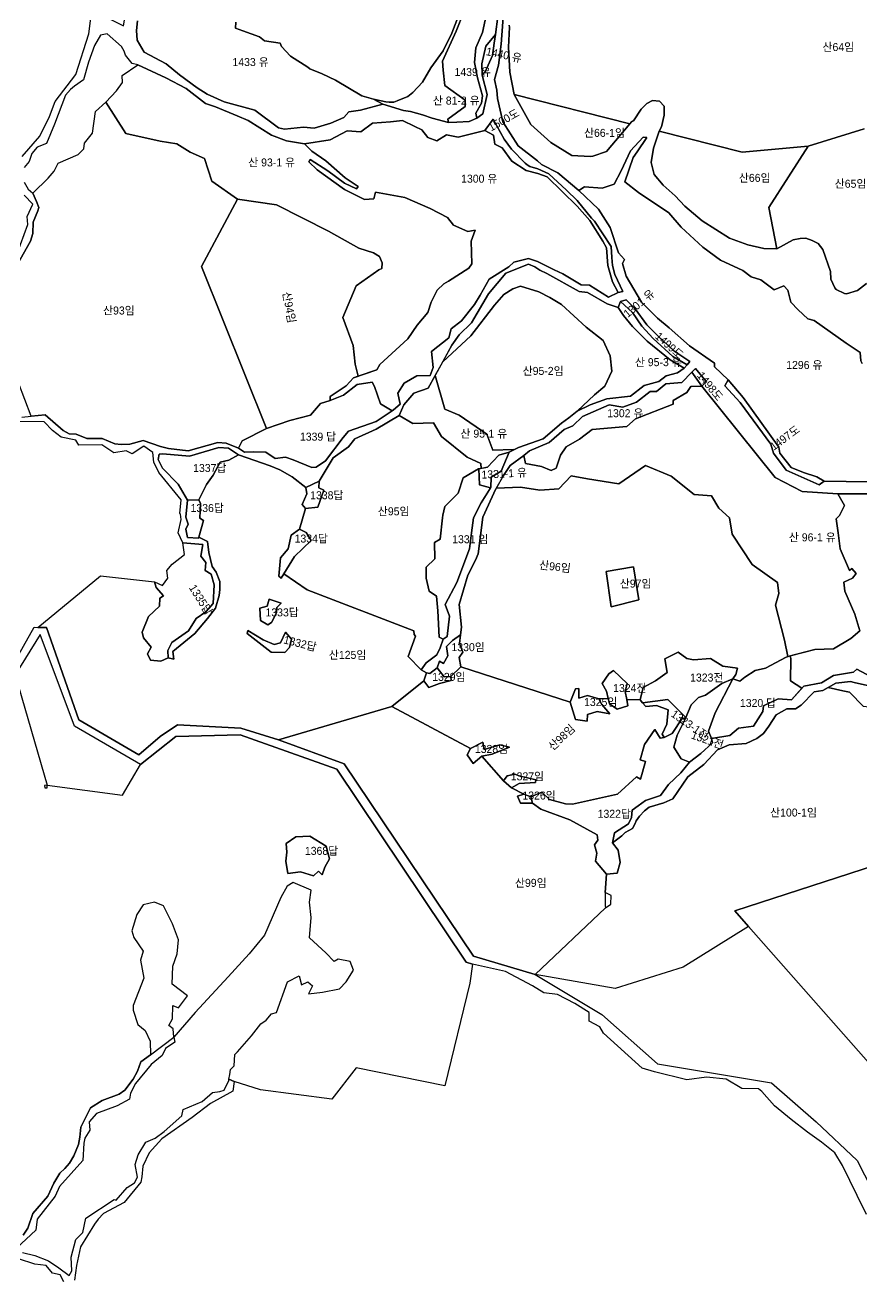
# Model space of a CAD drawing. Header units: metres. Extents: x 425810 to 429904, y 275710 to 280356.
# Drawn here: x 426086 to 426609, y 276498 to 277281 of the extents above; entities that cross this region are included whole.
import ezdxf

# ---------------------------------------------------------------- set-up
doc = ezdxf.new("R2010")
doc.units = ezdxf.units.M
doc.layers.add('00_지번', color=6, linetype='Continuous')
doc.layers.add('00_지적', color=6, linetype='Continuous')
doc.styles.get("Standard").update_dxf_attribs({"font": ''})
doc.styles.get('Standard').set_extended_font_data('Gulim')

msp = doc.modelspace()

# ---------------------------------------------------------------- linework, layer by layer
at = {"layer": '00_지적', "linetype": 'Continuous', "flags": 128}
for points in [[(426155.83, 277283.25), (426155.26, 277277.31), (426155.78, 277271.16), (426160.1, 277263.71), (426173.83, 277256.54), (426182.2, 277249.59), (426193.15, 277241.39), (426199.53, 277237.55), (426210.14, 277232.77), (426229.33, 277227.49), (426243.92, 277216.36), (426247.7, 277215.66), (426259.59, 277216.95), (426266.41, 277216.15), (426276.65, 277219.43), (426284.81, 277222.98), (426288, 277226.47), (426295.37, 277227.5), (426309.29, 277231.3), (426322.06, 277227.33), (426326.58, 277226.71), (426334.07, 277224.59), (426340.09, 277222.59), (426350.37, 277219.87), (426355.51, 277219.97), (426363.11, 277220.4), (426367.88, 277222.45), (426371.79, 277225.25), (426374.38, 277237.29), (426371.23, 277249.37), (426373.11, 277251.4), (426377.85, 277261.56), (426378.78, 277269.42), (426379.71, 277274.75), (426382.63, 277297.49)], [(426382.63, 277297.49), (426379.71, 277274.75), (426373.56, 277267.46), (426371.16, 277256.53), (426371.23, 277249.37), (426374.38, 277237.29), (426371.79, 277225.25), (426367.88, 277222.45), (426367.28, 277225.6), (426370.89, 277231.92), (426371.62, 277236.45), (426368.35, 277247.62), (426366.49, 277257.35), (426367.3, 277266.49), (426371.62, 277276), (426374.42, 277289.51)], [(426608.81, 277069.25), (426607.91, 277070.82), (426607.64, 277076.11), (426598.72, 277081.81), (426578.72, 277095.97), (426574.79, 277097.11), (426568.86, 277102.81), (426564.27, 277107.47), (426562.29, 277114.91), (426559.84, 277117.68), (426553.87, 277115.24), (426545.53, 277121.39), (426539.49, 277123.45), (426534.3, 277127.35), (426520.22, 277133.85), (426509.31, 277141.88), (426495.79, 277154.39), (426488.01, 277163.35), (426469.07, 277175.96), (426460.38, 277182.76), (426465.76, 277197.94), (426468.27, 277201.51), (426474.2, 277210.41), (426471.89, 277210.61), (426464.07, 277202.04), (426458.11, 277189.49), (426453.8, 277181.25), (426446.4, 277178.66), (426435.22, 277179.61), (426431.66, 277177.31), (426418.61, 277188.4), (426408.32, 277193.45), (426405.95, 277195.92), (426393.91, 277205.31), (426384.21, 277220.28), (426380.89, 277234.83), (426380.46, 277240), (426378.98, 277246.56), (426381.47, 277255.57), (426383.23, 277268.79), (426384.92, 277291.13)], [(426384.92, 277291.13), (426383.23, 277268.79), (426381.47, 277255.57), (426378.98, 277246.56), (426380.46, 277240), (426380.89, 277234.83), (426384.21, 277220.28), (426393.91, 277205.31), (426405.95, 277195.92), (426408.32, 277193.45), (426418.61, 277188.4), (426431.66, 277177.31), (426443.92, 277165.53), (426451.28, 277154.2), (426456.62, 277138.3), (426460.19, 277134.24), (426459.11, 277131.74), (426461.39, 277123.74), (426470.85, 277107.46), (426480.96, 277097.61), (426488.26, 277091.47), (426500.83, 277080.14), (426516.43, 277069.31), (426516.45, 277067.02), (426525.01, 277058.96), (426523.08, 277055.25), (426532.5, 277044.86), (426551.76, 277018.8), (426553.48, 277013.09), (426561.28, 277002.49), (426581.93, 276993.36), (426585.15, 276995.76), (426612.49, 276995.15)], [(426083.76, 277198.47), (426094.9, 277211.18), (426100.89, 277223.45), (426104.34, 277232.92), (426117.38, 277249.85), (426125.47, 277275.15), (426126.96, 277286.61)], [(426138.31, 277284.53), (426147.06, 277280.15), (426148.38, 277287.26)], [(426217.44, 277282.4), (426217.25, 277278.77), (426221.63, 277277.03), (426232.23, 277273.42), (426235.29, 277270.77), (426245.09, 277269.33), (426245.87, 277267.19), (426251.52, 277261.25), (426262.29, 277254.3), (426263.53, 277253.35), (426271.32, 277250.25), (426279.68, 277246.26), (426296.1, 277236.37), (426303.39, 277234.35), (426309.29, 277231.3), (426295.37, 277227.5), (426288, 277226.47), (426284.81, 277222.98), (426276.65, 277219.43), (426266.41, 277216.15), (426259.59, 277216.95), (426247.7, 277215.66), (426243.92, 277216.36), (426229.33, 277227.49), (426210.14, 277232.77), (426199.53, 277237.55), (426193.15, 277241.39), (426182.2, 277249.59), (426173.83, 277256.54), (426160.1, 277263.71), (426155.78, 277271.16), (426155.26, 277277.31), (426155.83, 277283.25)], [(426356.51, 277286.47), (426352.39, 277275.62), (426347, 277264.51), (426339.23, 277253.96), (426333.98, 277244.9), (426328.05, 277238.47), (426324.8, 277236.13), (426318.25, 277233.27), (426316.13, 277232.57), (426313.26, 277232.4), (426311.17, 277232.7), (426303.39, 277234.35), (426296.1, 277236.37), (426279.68, 277246.26), (426271.32, 277250.25), (426263.53, 277253.35), (426262.29, 277254.3), (426251.52, 277261.25), (426245.87, 277267.19), (426245.09, 277269.33), (426235.29, 277270.77), (426232.23, 277273.42), (426221.63, 277277.03), (426217.25, 277278.77), (426217.44, 277282.4)], [(426359.93, 277288.99), (426355.05, 277276.95), (426346.55, 277258.19), (426346.92, 277252.47), (426347.89, 277242.88), (426360.61, 277233.81), (426360.72, 277229.78), (426349.93, 277221.87), (426350.37, 277219.87), (426340.09, 277222.59), (426334.07, 277224.59), (426326.58, 277226.71), (426322.06, 277227.33), (426309.29, 277231.3), (426303.39, 277234.35), (426303.39, 277234.35), (426311.17, 277232.7), (426313.26, 277232.4), (426316.13, 277232.57), (426318.25, 277233.27), (426324.8, 277236.13), (426328.05, 277238.47), (426333.98, 277244.9), (426339.23, 277253.96), (426347, 277264.51), (426352.39, 277275.62), (426356.51, 277286.47)], [(426083.67, 277035.67), (426089.34, 277036.22), (426098.24, 277037.08), (426109.41, 277027.29), (426113.14, 277025.3), (426117.56, 277025.06), (426124.17, 277022.38), (426133.76, 277022.35), (426141.75, 277018.99), (426145.72, 277018.64), (426151.03, 277018.7), (426159.51, 277020.97), (426170.26, 277017.31), (426175.24, 277016.02), (426187.59, 277014.64), (426206.04, 277019.86), (426211.27, 277019.41), (426219.09, 277016.31), (426222.75, 277013.88), (426228.25, 277014.06), (426236.18, 277013.85), (426242.02, 277009.87), (426248.36, 277010.62), (426253.13, 277009.09), (426264.78, 277004.12), (426267.51, 277004.41), (426273.33, 277008.32), (426284.45, 277022.91), (426287.69, 277026.92), (426305.09, 277033.04), (426315.95, 277040.28), (426320.1, 277043.69), (426318.61, 277050.63), (426322.6, 277056.86), (426330.49, 277061.46), (426338.83, 277061.68), (426340.61, 277066.63), (426339.59, 277076.6), (426350.5, 277085.33), (426351.92, 277090.89), (426358.49, 277095.88), (426366.49, 277106.1), (426370.06, 277111.93), (426375.75, 277121.81), (426388.02, 277129.56), (426391.15, 277132.52), (426400.31, 277134.86), (426405.98, 277132.93), (426416.28, 277127.63), (426421.76, 277125.3), (426433.1, 277118.42), (426438.36, 277118.04), (426450.21, 277110.72), (426456.32, 277113.48), (426459.15, 277114.25), (426454.23, 277124.89), (426452.86, 277130.53), (426452.28, 277135.53), (426451.98, 277142.36), (426441.57, 277158.17), (426439.71, 277160.07), (426430.62, 277170.99), (426423.95, 277177.54), (426412.88, 277187.67), (426406.05, 277190.78), (426401.17, 277192.19), (426399.48, 277193.27), (426398.09, 277194.4), (426389.64, 277203.17), (426385.12, 277209.29), (426378.09, 277221.97), (426372.94, 277214.7), (426356.35, 277210.71), (426349.01, 277211.98), (426343.02, 277208.41), (426337.44, 277210.45), (426333.63, 277215.13), (426329.13, 277217.33), (426321.44, 277221.07), (426313.96, 277220.23), (426302.71, 277219.27), (426295.57, 277213.99), (426286.88, 277214.61), (426276.34, 277208.99), (426260.3, 277206.38), (426249.12, 277208.34), (426239.64, 277211.97), (426225.14, 277220.96), (426218.29, 277223.99), (426204.62, 277229.66), (426198.38, 277231.68), (426186.41, 277240.94), (426173.67, 277247.79), (426156.15, 277255.75), (426152.63, 277256.71), (426148.33, 277261.85), (426147.63, 277264.39), (426145.83, 277267.28), (426136.88, 277275.14), (426132.83, 277274.43), (426129.1, 277267.81), (426125.21, 277257.45), (426122.15, 277246.48), (426116.59, 277242.52), (426114.08, 277240.35), (426110.94, 277236.94), (426103.98, 277218.77), (426098.93, 277206.71), (426093.23, 277204.36), (426089.89, 277200.4), (426088.18, 277195.5), (426084.97, 277191.71)], [(426388.24, 277280.7), (426388.32, 277279.38), (426387.8, 277266.93), (426388.51, 277251.26), (426391.26, 277237.28), (426401.76, 277218.53), (426414.26, 277207.2), (426427.39, 277199.23), (426438.89, 277198.57), (426440.48, 277198.72), (426449.05, 277201.76), (426463.62, 277219.01), (426464.59, 277220.19), (426465.2, 277220.64), (426465.99, 277220.78), (426470.65, 277228.12), (426474.21, 277231.64), (426477.7, 277233.57), (426482.21, 277233.1), (426485.12, 277229.94), (426485.05, 277224.41), (426483.39, 277217.15), (426481.89, 277214.4), (426481.28, 277212.53), (426478.33, 277203.84), (426477.04, 277194.89), (426478.86, 277187.33), (426484.43, 277180.6), (426492, 277173.96), (426497.98, 277167.58), (426508.79, 277158.36), (426525.91, 277147.61), (426537.45, 277143.29), (426547.44, 277141.03), (426555.45, 277140.86), (426565.67, 277146.45), (426570.15, 277147.35), (426573.7, 277147.42), (426577.6, 277146.05), (426581.21, 277144.16), (426584.19, 277140.5), (426589.01, 277126.67), (426589.26, 277121.95), (426591.71, 277116.42), (426592.53, 277115.53), (426597.81, 277112.94), (426598.96, 277112.8), (426605.83, 277114.77), (426611.43, 277119.16)], [(426609.97, 277215.9), (426574.97, 277204.9), (426533.78, 277201.31), (426481.89, 277214.4), (426483.39, 277217.15), (426485.05, 277224.41), (426485.12, 277229.94), (426482.21, 277233.1), (426477.7, 277233.57), (426474.21, 277231.64), (426470.65, 277228.12), (426465.99, 277220.78), (426465.2, 277220.64), (426464.59, 277220.19), (426463.62, 277219.01), (426391.26, 277237.28), (426388.51, 277251.26), (426387.8, 277266.93), (426388.32, 277279.38), (426388.24, 277280.7)], [(426080.63, 277130.89), (426088.94, 277145.67), (426090.5, 277150.38), (426090.7, 277157.51), (426093.71, 277164.64), (426094.17, 277166.76), (426092.87, 277170.41), (426090.55, 277175.72), (426100.02, 277184.99), (426103.74, 277189.37), (426106.24, 277194.32), (426118.78, 277199.78), (426122.31, 277203.36), (426122.75, 277206.88), (426127.87, 277213.18), (426129.62, 277226.58), (426136.1, 277232.53), (426148.56, 277213.01), (426170.13, 277208.12), (426180.54, 277206.53), (426188.81, 277201.17), (426197.69, 277197.29), (426202.26, 277183.1), (426218.32, 277171.87), (426218.32, 277171.87), (426195.96, 277129.81), (426236.44, 277028.5), (426221.3, 277020.93), (426219.09, 277016.31), (426211.27, 277019.41), (426206.04, 277019.86), (426187.59, 277014.64), (426175.24, 277016.02), (426170.26, 277017.31), (426159.51, 277020.97), (426151.03, 277018.7), (426145.72, 277018.64), (426141.75, 277018.99), (426133.76, 277022.35), (426124.17, 277022.38), (426117.56, 277025.06), (426113.14, 277025.3), (426109.41, 277027.29), (426098.24, 277037.08), (426089.34, 277036.22), (426081.5, 277057.03)], [(426611.43, 277119.16), (426605.83, 277114.77), (426598.96, 277112.8), (426597.81, 277112.94), (426592.53, 277115.53), (426591.71, 277116.42), (426589.26, 277121.95), (426589.01, 277126.67), (426584.19, 277140.5), (426581.21, 277144.16), (426577.6, 277146.05), (426573.7, 277147.42), (426570.15, 277147.35), (426565.67, 277146.45), (426555.45, 277140.86), (426550.56, 277166.69), (426574.97, 277204.9), (426574.97, 277204.9), (426609.97, 277215.9)], [(426612.49, 276995.15), (426585.15, 276995.76), (426580.55, 276998.33), (426572.05, 277001), (426564.38, 277004.15), (426557.42, 277013.23), (426556.83, 277016.98), (426534.41, 277047.87), (426525.01, 277058.96), (426516.45, 277067.02), (426516.43, 277069.31), (426500.83, 277080.14), (426488.26, 277091.47), (426480.96, 277097.61), (426470.85, 277107.46), (426461.39, 277123.74), (426459.11, 277131.74), (426460.19, 277134.24), (426456.62, 277138.3), (426451.28, 277154.2), (426443.92, 277165.53), (426431.66, 277177.31), (426435.22, 277179.61), (426446.4, 277178.66), (426453.8, 277181.25), (426458.11, 277189.49), (426464.07, 277202.04), (426471.89, 277210.61), (426474.2, 277210.41), (426468.27, 277201.51), (426465.76, 277197.94), (426460.38, 277182.76), (426460.38, 277182.76), (426469.07, 277175.96), (426488.01, 277163.35), (426495.79, 277154.39), (426509.31, 277141.88), (426520.22, 277133.85), (426534.3, 277127.35), (426539.49, 277123.45), (426545.53, 277121.39), (426553.87, 277115.24), (426559.84, 277117.68), (426562.29, 277114.91), (426564.27, 277107.47), (426568.86, 277102.81), (426574.79, 277097.11), (426578.72, 277095.97), (426598.72, 277081.81), (426607.64, 277076.11), (426607.91, 277070.82), (426608.81, 277069.25)], [(426085.01, 277182.51), (426087.54, 277178.12), (426090.55, 277175.72), (426092.87, 277170.41), (426094.17, 277166.76), (426093.71, 277164.64), (426090.7, 277157.51), (426090.5, 277150.38), (426088.94, 277145.67), (426080.63, 277130.89)], [(426080.47, 277137.39), (426087.31, 277156.14), (426086.84, 277161.06), (426090.51, 277168.8), (426085.16, 277174.33)], [(426623.92, 276987.65), (426602.51, 276987.82), (426593.69, 276987.75), (426571.3, 276989.28), (426554.54, 276998.05), (426508.64, 277055.11), (426511.54, 277057.69), (426504.72, 277066.05), (426502.32, 277063.83), (426496.2, 277057.33), (426486.03, 277056.39), (426480.3, 277051.64), (426476.4, 277051.65), (426467.71, 277045.09), (426459.28, 277041.97), (426450.77, 277043.33), (426433.94, 277036.09), (426428.06, 277030.27), (426422.56, 277028.04), (426413.29, 277019.84), (426400.85, 277014.6), (426397.35, 277011.77), (426388.77, 277005.51), (426384.59, 276999.27), (426379.92, 276990.77), (426371.73, 276973.25), (426368.83, 276950.22), (426367.08, 276946.22), (426362.37, 276937), (426357, 276918.65), (426358.48, 276904.38), (426357.75, 276899.53), (426352.81, 276896), (426348.98, 276892.3), (426349.76, 276886.45), (426347.19, 276881.7), (426344.65, 276883.15), (426343.14, 276879.06), (426338.59, 276875.43), (426336.51, 276875.95), (426333.28, 276877.71), (426336.28, 276882.18), (426343.01, 276887.22), (426345.03, 276891.52), (426346.87, 276896.97), (426349.34, 276898.66), (426350.81, 276911.22), (426348.2, 276918.51), (426355.54, 276932.34), (426363.4, 276953.4), (426364.58, 276963.43), (426365.93, 276972.79), (426370.6, 276982.17), (426376.68, 276991.77), (426377.02, 276998.24), (426383.2, 277001.91), (426388.23, 277013.69), (426394.04, 277016.65), (426409.51, 277022.16), (426420.85, 277031.82), (426425.53, 277035.16), (426430.65, 277039.36), (426438.81, 277043.43), (426449.26, 277047.07), (426464.06, 277048.81), (426472.6, 277055.48), (426481.69, 277058), (426486.31, 277061.43), (426493.4, 277063.43), (426497.6, 277066.26), (426499.52, 277068.31), (426501.03, 277070.35), (426491.04, 277077.19), (426481.25, 277086.23), (426474.15, 277093.42), (426467, 277103.45), (426461.21, 277109), (426457.76, 277107.9), (426456.31, 277104.27), (426449.35, 277106.37), (426437.12, 277113.48), (426431.92, 277114.28), (426411.81, 277125.41), (426407.35, 277127.41), (426404.32, 277129.56), (426400.23, 277131.31), (426386.1, 277125.74), (426375.32, 277112.81), (426364.64, 277094.51), (426356.95, 277087.11), (426352.31, 277080.65), (426337.65, 277053.84), (426328.65, 277050.75), (426322.38, 277043.44), (426319.54, 277036.73), (426305.14, 277028.13), (426291.71, 277022.15), (426287.87, 277017.11), (426278.19, 277010.28), (426269.34, 276995.69), (426261.14, 276991.6), (426252.54, 276998.35), (426244.77, 277002.71), (426238.73, 277005.32), (426219.07, 277012.15), (426212.68, 277016.25), (426206.68, 277016.78), (426188.49, 277011.22), (426171.66, 277012.81), (426169.4, 277012.55), (426168.75, 277009.26), (426171.46, 277003.83), (426181.4, 276993.77), (426187.19, 276983.75), (426186.07, 276973.11), (426187.56, 276968.8), (426186.02, 276965.71), (426187.17, 276960.49), (426194.03, 276960.01), (426194.22, 276960.7), (426199.63, 276957.99), (426200.5, 276951.14), (426202.65, 276942.42), (426205.1, 276938.74), (426207.36, 276932.91), (426207.4, 276927.88), (426206.89, 276924.24), (426204.6, 276916.25), (426199.61, 276909.91), (426191.71, 276900.45), (426177.91, 276889.15), (426178.68, 276884.49), (426175.03, 276885.28), (426174.86, 276889.84), (426177.41, 276894.8), (426187.76, 276902.16), (426192.48, 276909.9), (426198.64, 276913.96), (426203.1, 276919.24), (426203.8, 276930.94), (426201.92, 276937.53), (426198.14, 276939.9), (426198.64, 276944.78), (426195.48, 276948.77), (426196.68, 276956.18), (426184.21, 276957.14), (426181.23, 276963.43), (426183.13, 276971.76), (426182.73, 276975.05), (426182.37, 276975.41), (426183.16, 276984), (426169.22, 277000.99), (426166.11, 277007.45), (426165.48, 277013.49), (426159.78, 277017.58), (426152.46, 277012.74), (426148.89, 277014.64), (426141.17, 277013.44), (426133.62, 277018.35), (426119.21, 277018.19), (426117.36, 277021.31), (426108.14, 277023.06), (426102.7, 277027.42), (426097.65, 277032.69), (426081.56, 277032.97)], [(426614.47, 276873.3), (426605.54, 276878.14), (426603.3, 276876.24), (426590.88, 276874.3), (426583.41, 276869.55), (426572.34, 276867.65), (426571.13, 276866.31), (426564.1, 276870.92), (426564.2, 276884.75), (426563.89, 276886.43), (426579.3, 276890.44), (426590.9, 276890.84), (426601.71, 276897.35), (426607.33, 276902.23), (426604.25, 276912.57), (426597.94, 276926.83), (426597.36, 276932.54), (426602.83, 276935.09), (426604.97, 276937.96), (426602.32, 276941.02), (426600.96, 276939.78), (426595.08, 276953.45), (426593.79, 276963.39), (426592.46, 276972.16), (426594.66, 276974.29), (426597.87, 276980.4), (426593.69, 276987.75), (426602.51, 276987.82), (426623.92, 276987.65)], [(426077.96, 276880.68), (426091.25, 276904.33), (426093.59, 276904.29), (426099.01, 276904.19), (426119.14, 276846.5), (426156.73, 276824.63), (426170.07, 276836.19), (426180.99, 276843.31), (426220.47, 276841.24), (426243.96, 276834.09), (426285.03, 276818.99), (426365.94, 276698.74), (426404.46, 276687.46), (426446.12, 276662.33), (426480.84, 276631.63), (426552.22, 276619.74), (426580.08, 276595.35), (426605.73, 276571.12), (426619.74, 276543.86)], [(426611.57, 276537.31), (426605.65, 276549.35), (426596.49, 276567.98), (426591.66, 276575.94), (426583.43, 276582.55), (426574.64, 276588.9), (426564.42, 276596.78), (426554.01, 276605.32), (426546.04, 276614.32), (426544.03, 276615.87), (426533.54, 276616.08), (426523.71, 276621.89), (426511.55, 276623.19), (426499.17, 276621.54), (426479.05, 276626.59), (426471.33, 276628.81), (426447.16, 276650.78), (426444.82, 276654.6), (426438.14, 276658.3), (426438.11, 276663.61), (426429.14, 276669.23), (426418.38, 276674.83), (426409.86, 276675.89), (426402.86, 276680.22), (426385.85, 276689.28), (426365.2, 276693.74), (426361.26, 276694.99), (426280.52, 276815.65), (426219.99, 276837.2), (426179.9, 276836.08), (426157.67, 276818.51), (426116.53, 276842.54), (426095.01, 276899.88), (426079.46, 276874.73)], [(426617.77, 276866.65), (426603.87, 276869.81), (426601.55, 276870.46), (426592.26, 276869.53), (426584.3, 276864.79), (426578.87, 276863.99), (426570.75, 276855.73), (426567.1, 276853.4), (426561.75, 276853.48), (426555.08, 276849.74), (426550.5, 276842.49), (426547.06, 276838.07), (426542.98, 276834.75), (426536.21, 276831.78), (426525.64, 276830.94), (426518.39, 276827.73), (426509.75, 276818.62), (426499.91, 276810.99), (426490.56, 276797.25), (426484.87, 276794.69), (426475.68, 276791.97), (426472.78, 276789.71), (426469.62, 276786.28), (426467.47, 276783.34), (426466.94, 276781.72), (426465.26, 276778.7), (426460.7, 276776.02), (426458.62, 276774.11), (426454.42, 276770.86), (426452.69, 276769.67), (426454.09, 276775.81), (426462.76, 276781.58), (426464.58, 276785.55), (426464.98, 276790.08), (426468.87, 276792.86), (426473.34, 276796.04), (426482.75, 276799.33), (426487.77, 276806.13), (426495.52, 276813.44), (426500.98, 276820.08), (426507.92, 276825.43), (426515.34, 276832.17), (426514.64, 276834.86), (426526.16, 276836.79), (426531.62, 276841.21), (426540.99, 276842.6), (426546.79, 276851.81), (426547.17, 276855.32), (426556.29, 276859.71), (426564.57, 276859.05), (426572.34, 276867.65), (426583.41, 276869.55), (426590.88, 276874.3), (426603.3, 276876.24), (426605.54, 276878.14), (426614.47, 276873.3)], [(426079.46, 276874.73), (426099.42, 276805.64), (426097.78, 276805.47), (426097.88, 276804.02), (426099.52, 276804.08), (426099.42, 276805.64), (426146.52, 276799.44), (426157.67, 276818.51), (426179.9, 276836.08), (426219.99, 276837.2), (426280.52, 276815.65), (426361.26, 276694.99), (426365.2, 276693.74), (426363.58, 276682.01), (426347.9, 276617.88), (426292.64, 276628.98), (426277.3, 276609.48), (426232.84, 276615.39), (426216.26, 276620.46), (426213.07, 276622.02), (426213.6, 276624.85), (426213.97, 276627.97), (426216.21, 276630.38), (426216.78, 276637.44), (426218.36, 276639.04), (426227.09, 276649.01), (426233, 276656.53), (426236.4, 276658.86), (426239.66, 276662.79), (426242.83, 276663.69), (426249.73, 276682.77), (426257, 276686.48), (426258.3, 276680.89), (426262.3, 276682.75), (426265.28, 276680.2), (426262.68, 276675.23), (426271.57, 276676.32), (426282.09, 276678.35), (426286.32, 276682.71), (426290.87, 276690.03), (426288.8, 276695.46), (426281.27, 276696.96), (426278.71, 276695.53), (426273.53, 276700.98), (426263.43, 276710.24), (426264.43, 276722.99), (426263.33, 276732.53), (426264.48, 276740.02), (426253.27, 276744.91), (426249.49, 276742.59), (426245.52, 276735.44), (426235.27, 276711.9), (426225.63, 276700.23), (426212.63, 276685.97), (426191.88, 276663.64), (426178.53, 276648.3), (426178.2, 276653.38), (426175.52, 276655.59), (426177.83, 276659.65), (426177.9, 276667.92), (426181.56, 276666.52), (426187.11, 276673.94), (426177.57, 276681.4), (426178.04, 276692.59), (426180.62, 276700.21), (426181.6, 276708.98), (426177.7, 276719), (426172.25, 276730.36), (426166.48, 276732.62), (426159.35, 276730.97), (426155.52, 276724.86), (426152.43, 276714.67), (426153.56, 276710.45), (426159.35, 276701.94), (426157.67, 276696.38), (426159.86, 276685.08), (426153.28, 276668.02), (426153.16, 276665.14), (426156.11, 276656.12), (426160.59, 276652.45), (426163.9, 276645.73), (426163.94, 276637.18), (426158.02, 276632.77), (426155.92, 276627.02), (426153.18, 276621.87), (426147.96, 276615.18), (426144.37, 276612.49), (426133.83, 276608.6), (426126.54, 276604.01), (426120.5, 276591.91), (426119.91, 276585.81), (426119.03, 276581.18), (426116.03, 276573.96), (426113.35, 276569.51), (426110.43, 276566.09), (426107.43, 276563.22), (426103.51, 276557.05), (426099.86, 276548.82), (426090.4, 276537.97), (426087.35, 276528.79), (426084.43, 276524.56)], [(426649.2, 276766.16), (426529.23, 276727.06), (426537.68, 276717.3), (426496.99, 276691.89), (426454.5, 276678.62), (426404.46, 276687.46), (426448.36, 276729.11), (426451.64, 276731.33), (426451.9, 276736.65), (426448.25, 276738.7), (426448.98, 276750.02), (426455.72, 276750.62), (426457.6, 276757.42), (426456.41, 276765.04), (426452.69, 276769.67), (426454.42, 276770.86), (426458.62, 276774.11), (426460.7, 276776.02), (426465.26, 276778.7), (426466.94, 276781.72), (426467.47, 276783.34), (426469.62, 276786.28), (426472.78, 276789.71), (426475.68, 276791.97), (426484.87, 276794.69), (426490.56, 276797.25), (426499.91, 276810.99), (426509.75, 276818.62), (426518.39, 276827.73), (426525.64, 276830.94), (426536.21, 276831.78), (426542.98, 276834.75), (426547.06, 276838.07), (426550.5, 276842.49), (426555.08, 276849.74), (426561.75, 276853.48), (426567.1, 276853.4), (426570.75, 276855.73), (426578.87, 276863.99), (426584.3, 276864.79), (426587.55, 276866.73), (426596.71, 276864.57), (426600.9, 276863.9), (426609.61, 276854.77)], [(426628.35, 276614.76), (426537.68, 276717.3), (426537.68, 276717.3), (426529.23, 276727.06), (426649.2, 276766.16)], [(426084.43, 276524.56), (426087.35, 276528.79), (426090.4, 276537.97), (426099.86, 276548.82), (426103.51, 276557.05), (426107.43, 276563.22), (426110.43, 276566.09), (426113.35, 276569.51), (426116.03, 276573.96), (426119.03, 276581.18), (426119.91, 276585.81), (426120.5, 276591.91), (426126.54, 276604.01), (426133.83, 276608.6), (426144.37, 276612.49), (426147.96, 276615.18), (426153.18, 276621.87), (426155.92, 276627.02), (426158.02, 276632.77), (426163.94, 276637.18), (426178.53, 276648.3), (426179.18, 276645.05), (426173.35, 276641.17), (426171.3, 276636.7), (426164.54, 276631.17), (426154.56, 276619.34), (426151.61, 276613.19), (426150.9, 276609.4), (426143.19, 276605.2), (426130.21, 276600.55), (426125.6, 276595.4), (426126.1, 276590.07), (426122.99, 276585.08), (426122.29, 276581.87), (426121.63, 276571.1), (426107.17, 276554.93), (426104.42, 276548.76), (426093.24, 276534.56), (426092.35, 276527.51), (426080.21, 276516.36)], [(426083.99, 276513.69), (426091.71, 276511.77), (426100.19, 276508.54), (426106.66, 276504.09), (426113.21, 276499.2), (426114.95, 276502.26), (426114.44, 276510.77), (426117.3, 276521.79), (426121.73, 276526.21), (426123.54, 276535.13), (426141.35, 276546.67), (426142.59, 276546.32), (426149.53, 276554.29), (426153.97, 276557.19), (426155.94, 276560.64), (426154.53, 276568.67), (426156.27, 276574.61), (426161.12, 276582.61), (426166.99, 276585.03), (426172.59, 276589.18), (426183.6, 276599.02), (426184.38, 276603.04), (426196.25, 276608.1), (426202.75, 276613.66), (426207.39, 276614.36), (426210.13, 276615.13), (426212.92, 276621.22), (426213.07, 276622.02), (426216.26, 276620.46), (426215.43, 276614.38), (426201.46, 276606.82), (426190.15, 276598.07), (426171.12, 276584.75), (426163.13, 276575.95), (426159.28, 276567.65), (426158.7, 276560.86), (426157.95, 276557.64), (426147.54, 276544.88), (426134.75, 276537.95), (426131.41, 276534.44), (426128.94, 276531.31), (426120.35, 276517.12), (426117.87, 276505.53), (426116.54, 276496.37)], [(426109.88, 276495.28), (426107.66, 276499.65), (426102.81, 276500.83), (426098.76, 276505.5), (426091.75, 276506.38), (426081.53, 276509.73)]]:
    msp.add_lwpolyline(points, dxfattribs=at)
for points in [[(426374.52, 277299.14), (426374.42, 277289.51), (426371.62, 277276), (426367.3, 277266.49), (426366.49, 277257.35), (426368.35, 277247.62), (426371.62, 277236.45), (426370.89, 277231.92), (426367.28, 277225.6), (426367.88, 277222.45), (426363.11, 277220.4), (426355.51, 277219.97), (426350.37, 277219.87), (426349.93, 277221.87), (426360.72, 277229.78), (426360.61, 277233.81), (426347.89, 277242.88), (426346.92, 277252.47), (426346.55, 277258.19), (426355.05, 277276.95), (426359.93, 277288.99), (426365.28, 277296.56), (426374.52, 277299.14)], [(426371.23, 277249.37), (426371.16, 277256.53), (426373.56, 277267.46), (426379.71, 277274.75), (426378.78, 277269.42), (426377.85, 277261.56), (426373.11, 277251.4), (426371.23, 277249.37)], [(426264.77, 277201.85), (426273.56, 277195.76), (426285.73, 277185.12), (426293.71, 277179.78), (426292.7, 277178.35), (426285.34, 277181.82), (426274.81, 277189.58), (426263.87, 277196.66), (426263, 277195.31), (426268.23, 277190.27), (426285.19, 277177.92), (426297.79, 277171.67), (426303.57, 277172.07), (426304.7, 277176.32), (426322.96, 277172.84), (426338.87, 277165.97), (426349.56, 277160.51), (426353.43, 277155.7), (426362.29, 277151.7), (426366.96, 277152.51), (426364.45, 277145.63), (426364.86, 277131.55), (426363.05, 277128.77), (426350.25, 277120.7), (426347.28, 277118.91), (426343.19, 277114.95), (426339.53, 277107.46), (426337.44, 277101.03), (426330.64, 277093.17), (426324.76, 277084.68), (426307.27, 277068.62), (426305.53, 277065.17), (426293.86, 277061.25), (426291.97, 277068.7), (426290.63, 277080.34), (426284.3, 277097.87), (426292.56, 277117.8), (426306.72, 277127.68), (426308.67, 277128.53), (426308.88, 277132.12), (426307.07, 277135.95), (426303.37, 277138.31), (426294.25, 277141.19), (426275.37, 277151.95), (426242.84, 277168.32), (426218.32, 277171.87), (426202.26, 277183.1), (426197.69, 277197.29), (426188.81, 277201.17), (426180.54, 277206.53), (426170.13, 277208.12), (426148.56, 277213.01), (426136.1, 277232.53), (426142.8, 277239.67), (426146.47, 277244.84), (426146.31, 277249.08), (426156.15, 277255.75), (426173.67, 277247.79), (426186.41, 277240.94), (426198.38, 277231.68), (426204.62, 277229.66), (426218.29, 277223.99), (426225.14, 277220.96), (426239.64, 277211.97), (426249.12, 277208.34), (426260.3, 277206.38), (426264.77, 277201.85)], [(426391.26, 277237.28), (426463.62, 277219.01), (426449.05, 277201.76), (426440.48, 277198.72), (426438.89, 277198.57), (426427.39, 277199.23), (426414.26, 277207.2), (426401.76, 277218.53), (426391.26, 277237.28)], [(426315.07, 277039.69), (426307.81, 277043.96), (426303.99, 277054.87), (426302.63, 277057.46), (426293.14, 277056.14), (426284.74, 277049.32), (426276.22, 277045.98), (426276.23, 277048.55), (426286.34, 277055.21), (426290.86, 277060.24), (426305.53, 277065.17), (426307.27, 277068.62), (426324.76, 277084.68), (426330.64, 277093.17), (426337.44, 277101.03), (426339.53, 277107.46), (426343.19, 277114.95), (426347.28, 277118.91), (426350.25, 277120.7), (426363.05, 277128.77), (426364.86, 277131.55), (426364.45, 277145.63), (426366.96, 277152.51), (426362.29, 277151.7), (426353.43, 277155.7), (426349.56, 277160.51), (426338.87, 277165.97), (426322.96, 277172.84), (426304.7, 277176.32), (426303.57, 277172.07), (426297.79, 277171.67), (426285.19, 277177.92), (426268.23, 277190.27), (426263, 277195.31), (426263.87, 277196.66), (426274.81, 277189.58), (426285.34, 277181.82), (426292.7, 277178.35), (426293.71, 277179.78), (426285.73, 277185.12), (426273.56, 277195.76), (426264.77, 277201.85), (426260.3, 277206.38), (426276.34, 277208.99), (426286.88, 277214.61), (426295.57, 277213.99), (426302.71, 277219.27), (426313.96, 277220.23), (426321.44, 277221.07), (426329.13, 277217.33), (426333.63, 277215.13), (426337.44, 277210.45), (426343.02, 277208.41), (426349.01, 277211.98), (426356.35, 277210.71), (426372.94, 277214.7), (426378.45, 277211.77), (426379.3, 277206.15), (426383.75, 277203.91), (426389.87, 277195.65), (426398.78, 277189.8), (426406.11, 277187.95), (426411.86, 277185.79), (426430.59, 277167.49), (426438.51, 277158.61), (426446.64, 277145.58), (426448.98, 277141.51), (426449.85, 277130.46), (426452.75, 277120.21), (426456.32, 277113.48), (426450.21, 277110.72), (426438.36, 277118.04), (426433.1, 277118.42), (426421.76, 277125.3), (426416.28, 277127.63), (426405.98, 277132.93), (426400.31, 277134.86), (426391.15, 277132.52), (426388.02, 277129.56), (426375.75, 277121.81), (426370.06, 277111.93), (426366.49, 277106.1), (426358.49, 277095.88), (426351.92, 277090.89), (426350.5, 277085.33), (426339.59, 277076.6), (426340.61, 277066.63), (426338.83, 277061.68), (426330.49, 277061.46), (426322.6, 277056.86), (426318.61, 277050.63), (426320.1, 277043.69), (426315.95, 277040.28), (426315.07, 277039.69)], [(426379.3, 277206.15), (426378.45, 277211.77), (426372.94, 277214.7), (426378.09, 277221.97), (426385.12, 277209.29), (426389.64, 277203.17), (426398.09, 277194.4), (426399.48, 277193.27), (426401.17, 277192.19), (426406.05, 277190.78), (426412.88, 277187.67), (426423.95, 277177.54), (426430.62, 277170.99), (426439.71, 277160.07), (426441.57, 277158.17), (426451.98, 277142.36), (426452.28, 277135.53), (426452.86, 277130.53), (426454.23, 277124.89), (426459.15, 277114.25), (426456.32, 277113.48), (426452.75, 277120.21), (426449.85, 277130.46), (426448.98, 277141.51), (426446.64, 277145.58), (426438.51, 277158.61), (426430.59, 277167.49), (426411.86, 277185.79), (426406.11, 277187.95), (426398.78, 277189.8), (426389.87, 277195.65), (426383.75, 277203.91), (426379.3, 277206.15)], [(426481.89, 277214.4), (426533.78, 277201.31), (426574.97, 277204.9), (426550.56, 277166.69), (426555.45, 277140.86), (426547.44, 277141.03), (426537.45, 277143.29), (426525.91, 277147.61), (426508.79, 277158.36), (426497.98, 277167.58), (426492, 277173.96), (426484.43, 277180.6), (426478.86, 277187.33), (426477.04, 277194.89), (426478.33, 277203.84), (426481.28, 277212.53), (426481.89, 277214.4)], [(426293.86, 277061.25), (426290.86, 277060.24), (426286.34, 277055.21), (426276.23, 277048.55), (426276.22, 277045.98), (426270.19, 277044.12), (426263.94, 277036.9), (426251.16, 277033.62), (426236.44, 277028.5), (426195.96, 277129.81), (426218.32, 277171.87), (426242.84, 277168.32), (426275.37, 277151.95), (426294.25, 277141.19), (426303.37, 277138.31), (426307.07, 277135.95), (426308.88, 277132.12), (426308.67, 277128.53), (426306.72, 277127.68), (426292.56, 277117.8), (426284.3, 277097.87), (426290.63, 277080.34), (426291.97, 277068.7), (426293.86, 277061.25)], [(426346.64, 277070.28), (426352.31, 277080.65), (426356.95, 277087.11), (426364.64, 277094.51), (426375.32, 277112.81), (426386.1, 277125.74), (426400.23, 277131.31), (426404.32, 277129.56), (426407.35, 277127.41), (426411.81, 277125.41), (426431.92, 277114.28), (426437.12, 277113.48), (426449.35, 277106.37), (426456.31, 277104.27), (426459.58, 277099.17), (426465.29, 277092.33), (426474.48, 277083.11), (426488.84, 277071.43), (426497.6, 277066.26), (426493.4, 277063.43), (426486.31, 277061.43), (426481.69, 277058), (426472.6, 277055.48), (426464.06, 277048.81), (426449.26, 277047.07), (426438.81, 277043.43), (426430.65, 277039.36), (426441.46, 277049.53), (426448.04, 277055.06), (426452.31, 277064.5), (426451.33, 277074.02), (426446.99, 277083.52), (426436.26, 277091.84), (426420.9, 277106), (426413.64, 277110.5), (426406.66, 277113.98), (426395.36, 277117.54), (426390.52, 277115.78), (426384.94, 277112.21), (426379.02, 277105.72), (426364.26, 277086.54), (426346.64, 277070.28)], [(426341.99, 277061.78), (426346.64, 277070.28), (426364.26, 277086.54), (426379.02, 277105.72), (426384.94, 277112.21), (426390.52, 277115.78), (426395.36, 277117.54), (426406.66, 277113.98), (426413.64, 277110.5), (426420.9, 277106), (426436.26, 277091.84), (426446.99, 277083.52), (426451.33, 277074.02), (426452.31, 277064.5), (426448.04, 277055.06), (426441.46, 277049.53), (426430.65, 277039.36), (426425.53, 277035.16), (426420.85, 277031.82), (426409.51, 277022.16), (426394.04, 277016.65), (426391.07, 277015.14), (426390.65, 277015.38), (426378.08, 277015.1), (426374.3, 277025.01), (426356.97, 277036.81), (426348, 277040.58), (426341.99, 277061.78)], [(426457.76, 277107.9), (426465.34, 277101), (426471.01, 277092.61), (426478.14, 277084.84), (426490.54, 277073.65), (426499.52, 277068.31), (426497.6, 277066.26), (426488.84, 277071.43), (426474.48, 277083.11), (426465.29, 277092.33), (426459.58, 277099.17), (426456.31, 277104.27), (426457.76, 277107.9)], [(426457.76, 277107.9), (426461.21, 277109), (426467, 277103.45), (426474.15, 277093.42), (426481.25, 277086.23), (426491.04, 277077.19), (426501.03, 277070.35), (426499.52, 277068.31), (426490.54, 277073.65), (426478.14, 277084.84), (426471.01, 277092.61), (426465.34, 277101), (426457.76, 277107.9)], [(426508.64, 277055.11), (426501.79, 277054.81), (426499.33, 277051.11), (426490.7, 277046.1), (426490.78, 277043.85), (426467.1, 277034.61), (426461.72, 277029.85), (426439.99, 277028), (426432.17, 277021.97), (426423.81, 277017.12), (426420.25, 277011.83), (426417.57, 277003.86), (426414.47, 277002.3), (426408.46, 277004.72), (426398.42, 277006.79), (426397.35, 277011.77), (426400.85, 277014.6), (426413.29, 277019.84), (426422.56, 277028.04), (426428.06, 277030.27), (426433.94, 277036.09), (426450.77, 277043.33), (426459.28, 277041.97), (426467.71, 277045.09), (426476.4, 277051.65), (426480.3, 277051.64), (426486.03, 277056.39), (426496.2, 277057.33), (426502.32, 277063.83), (426508.64, 277055.11)], [(426508.64, 277055.11), (426502.32, 277063.83), (426504.72, 277066.05), (426511.54, 277057.69), (426508.64, 277055.11)], [(426307.81, 277043.96), (426315.07, 277039.69), (426305.09, 277033.04), (426287.69, 277026.92), (426284.45, 277022.91), (426273.33, 277008.32), (426267.51, 277004.41), (426264.78, 277004.12), (426253.13, 277009.09), (426248.36, 277010.62), (426242.02, 277009.87), (426236.18, 277013.85), (426228.25, 277014.06), (426222.75, 277013.88), (426219.09, 277016.31), (426221.3, 277020.93), (426236.44, 277028.5), (426251.16, 277033.62), (426263.94, 277036.9), (426270.19, 277044.12), (426276.22, 277045.98), (426284.74, 277049.32), (426293.14, 277056.14), (426302.63, 277057.46), (426303.99, 277054.87), (426307.81, 277043.96)], [(426319.54, 277036.73), (426322.38, 277043.44), (426328.65, 277050.75), (426337.65, 277053.84), (426341.99, 277061.78), (426348, 277040.58), (426356.97, 277036.81), (426374.3, 277025.01), (426378.08, 277015.1), (426390.65, 277015.38), (426391.07, 277015.14), (426388.23, 277013.69), (426381.69, 277012), (426374.66, 277004.45), (426370.65, 277003.63), (426370.48, 277006.72), (426361.84, 277010.61), (426345.81, 277023.61), (426340.88, 277032.05), (426328.03, 277031.73), (426319.54, 277036.73)], [(426380.18, 276991.24), (426384.59, 276999.27), (426388.77, 277005.51), (426397.35, 277011.77), (426398.42, 277006.79), (426408.46, 277004.72), (426414.47, 277002.3), (426417.57, 277003.86), (426420.25, 277011.83), (426423.81, 277017.12), (426432.17, 277021.97), (426439.99, 277028), (426461.72, 277029.85), (426467.1, 277034.61), (426490.78, 277043.85), (426490.7, 277046.1), (426499.33, 277051.11), (426501.79, 277054.81), (426508.64, 277055.11), (426554.54, 276998.05), (426571.3, 276989.28), (426593.69, 276987.75), (426597.87, 276980.4), (426594.66, 276974.29), (426592.46, 276972.16), (426593.79, 276963.39), (426595.08, 276953.45), (426600.96, 276939.78), (426602.32, 276941.02), (426604.97, 276937.96), (426602.83, 276935.09), (426597.36, 276932.54), (426597.94, 276926.83), (426604.25, 276912.57), (426607.33, 276902.23), (426601.71, 276897.35), (426590.9, 276890.84), (426579.3, 276890.44), (426562.26, 276886.01), (426560.35, 276896.32), (426554.7, 276918.11), (426556.64, 276925.53), (426555.9, 276932.35), (426540.12, 276943.54), (426527.51, 276962.48), (426525.94, 276972.76), (426519.33, 276978.85), (426514.63, 276986.44), (426503.74, 276987.41), (426489.4, 276998.76), (426473.37, 277005.52), (426456.73, 276993.98), (426437.11, 276997.03), (426426.9, 276999.04), (426419.26, 276990.82), (426407.26, 276989.97), (426395.35, 276991.92), (426380.18, 276991.24)], [(426525.01, 277058.96), (426534.41, 277047.87), (426556.83, 277016.98), (426557.42, 277013.23), (426564.38, 277004.15), (426572.05, 277001), (426580.55, 276998.33), (426585.15, 276995.76), (426581.93, 276993.36), (426561.28, 277002.49), (426553.48, 277013.09), (426551.76, 277018.8), (426532.5, 277044.86), (426523.08, 277055.25), (426525.01, 277058.96)], [(426370.65, 277003.63), (426368.99, 277003.3), (426359.51, 276997.76), (426356.33, 276988.21), (426347.97, 276979.92), (426346.73, 276974.46), (426346.45, 276972.8), (426345.03, 276959.37), (426341.44, 276957.38), (426341.72, 276947.05), (426336.24, 276942), (426336.33, 276935.12), (426338.11, 276926.98), (426342.85, 276923.74), (426343.59, 276914.57), (426344.5, 276898.08), (426346.87, 276896.97), (426345.03, 276891.52), (426343.01, 276887.22), (426336.28, 276882.18), (426333.28, 276877.71), (426325.11, 276886.01), (426329.69, 276898.75), (426328.72, 276899.89), (426328.69, 276902.07), (426261.98, 276927.76), (426247.35, 276937.74), (426254.11, 276948.59), (426264.53, 276958.52), (426261.36, 276963.64), (426257.06, 276965.66), (426260.83, 276978.62), (426268.66, 276979.4), (426272.36, 276990.06), (426269.31, 276991.39), (426269.34, 276995.69), (426278.19, 277010.28), (426287.87, 277017.11), (426291.71, 277022.15), (426305.14, 277028.13), (426319.54, 277036.73), (426328.03, 277031.73), (426340.88, 277032.05), (426345.81, 277023.61), (426361.84, 277010.61), (426370.48, 277006.72), (426370.65, 277003.63)], [(426219.07, 277012.15), (426213.03, 277008.79), (426207.5, 277007.6), (426203.12, 276999.37), (426199.02, 276993.55), (426194.13, 276983.9), (426187.19, 276983.75), (426181.4, 276993.77), (426171.46, 277003.83), (426168.75, 277009.26), (426169.4, 277012.55), (426171.66, 277012.81), (426188.49, 277011.22), (426206.68, 277016.78), (426212.68, 277016.25), (426219.07, 277012.15)], [(426261.14, 276991.6), (426261.79, 276987.75), (426258.77, 276981.08), (426260.83, 276978.62), (426257.06, 276965.66), (426251.86, 276961.96), (426250.04, 276953.44), (426245.22, 276947.85), (426244.15, 276936.31), (426245.64, 276935.01), (426247.35, 276937.74), (426261.98, 276927.76), (426328.69, 276902.07), (426328.72, 276899.89), (426329.69, 276898.75), (426325.11, 276886.01), (426333.28, 276877.71), (426336.51, 276875.95), (426334.77, 276870.81), (426314.76, 276854.93), (426243.96, 276834.09), (426220.47, 276841.24), (426180.99, 276843.31), (426170.07, 276836.19), (426156.73, 276824.63), (426119.14, 276846.5), (426099.01, 276904.19), (426093.59, 276904.29), (426132.82, 276936.49), (426166.49, 276932.81), (426167.5, 276929.15), (426172.23, 276924.06), (426169.77, 276922.49), (426169.59, 276917.45), (426162.79, 276911.09), (426158.89, 276901.29), (426159.75, 276897.8), (426164.45, 276892), (426162.13, 276887.85), (426164.12, 276883.75), (426170.38, 276883.16), (426175.03, 276885.28), (426178.68, 276884.49), (426177.91, 276889.15), (426191.71, 276900.45), (426199.61, 276909.91), (426204.6, 276916.25), (426206.89, 276924.24), (426207.4, 276927.88), (426207.36, 276932.91), (426205.1, 276938.74), (426202.65, 276942.42), (426200.5, 276951.14), (426199.63, 276957.99), (426194.22, 276960.7), (426197.1, 276971.09), (426194.87, 276972.57), (426195.26, 276981.77), (426194.13, 276983.9), (426199.02, 276993.55), (426203.12, 276999.37), (426207.5, 277007.6), (426213.03, 277008.79), (426219.07, 277012.15), (426238.73, 277005.32), (426244.77, 277002.71), (426252.54, 276998.35), (426261.14, 276991.6)], [(426369.7, 276993.31), (426369.15, 277003.33), (426374.66, 277004.45), (426381.69, 277012), (426388.23, 277013.69), (426383.2, 277001.91), (426377.02, 276998.24), (426376.68, 276991.77), (426376.47, 276991.45), (426369.7, 276993.31)], [(426369.7, 276993.31), (426376.47, 276991.45), (426370.6, 276982.17), (426365.93, 276972.79), (426364.58, 276963.43), (426363.4, 276953.4), (426355.54, 276932.34), (426348.2, 276918.51), (426350.81, 276911.22), (426349.34, 276898.66), (426346.87, 276896.97), (426344.5, 276898.08), (426343.59, 276914.57), (426342.85, 276923.74), (426338.11, 276926.98), (426336.33, 276935.12), (426336.24, 276942), (426341.72, 276947.05), (426341.44, 276957.38), (426345.03, 276959.37), (426346.45, 276972.8), (426346.73, 276974.46), (426347.97, 276979.92), (426356.33, 276988.21), (426359.51, 276997.76), (426368.99, 277003.3), (426369.15, 277003.33), (426369.7, 276993.31)], [(426562.26, 276886.01), (426561.22, 276885.74), (426548.43, 276878.87), (426541.97, 276877.29), (426535.39, 276873.13), (426532.4, 276870.74), (426527.98, 276872.18), (426529.84, 276874.86), (426530.91, 276878.86), (426521.64, 276880.01), (426514.07, 276884.93), (426503.45, 276884.1), (426499.15, 276884.94), (426493.87, 276888.84), (426485.55, 276884.67), (426486.85, 276876), (426479.74, 276870.9), (426472, 276866.77), (426469.96, 276859.1), (426461.66, 276859.24), (426460.6, 276864.32), (426462, 276869.25), (426453.44, 276877.4), (426450.43, 276875.33), (426446.38, 276869.24), (426448.96, 276864.41), (426450.13, 276859.78), (426444.15, 276859.71), (426437.12, 276861.62), (426431.68, 276860.06), (426431.81, 276865.99), (426429.69, 276865.87), (426426.3, 276857.53), (426357.88, 276879.7), (426356.89, 276885.56), (426359.33, 276888.73), (426357.06, 276894.28), (426357.75, 276899.53), (426358.48, 276904.38), (426357, 276918.65), (426362.37, 276937), (426367.08, 276946.22), (426368.83, 276950.22), (426371.73, 276973.25), (426379.92, 276990.77), (426380.18, 276991.24), (426395.35, 276991.92), (426407.26, 276989.97), (426419.26, 276990.82), (426426.9, 276999.04), (426437.11, 276997.03), (426456.73, 276993.98), (426473.37, 277005.52), (426489.4, 276998.76), (426503.74, 276987.41), (426514.63, 276986.44), (426519.33, 276978.85), (426525.94, 276972.76), (426527.51, 276962.48), (426540.12, 276943.54), (426555.9, 276932.35), (426556.64, 276925.53), (426554.7, 276918.11), (426560.35, 276896.32), (426562.26, 276886.01)], [(426269.34, 276995.69), (426269.31, 276991.39), (426272.36, 276990.06), (426268.66, 276979.4), (426260.83, 276978.62), (426258.77, 276981.08), (426261.79, 276987.75), (426261.14, 276991.6), (426269.34, 276995.69)], [(426194.13, 276983.9), (426195.26, 276981.77), (426194.87, 276972.57), (426197.1, 276971.09), (426194.22, 276960.7), (426194.03, 276960.01), (426187.17, 276960.49), (426186.02, 276965.71), (426187.56, 276968.8), (426186.07, 276973.11), (426187.19, 276983.75), (426194.13, 276983.9)], [(426247.35, 276937.74), (426245.64, 276935.01), (426244.15, 276936.31), (426245.22, 276947.85), (426250.04, 276953.44), (426251.86, 276961.96), (426257.06, 276965.66), (426261.36, 276963.64), (426264.53, 276958.52), (426254.11, 276948.59), (426247.35, 276937.74)], [(426184.21, 276957.14), (426196.68, 276956.18), (426195.48, 276948.77), (426198.64, 276944.78), (426198.14, 276939.9), (426201.92, 276937.53), (426203.8, 276930.94), (426203.1, 276919.24), (426198.64, 276913.96), (426192.48, 276909.9), (426187.76, 276902.16), (426177.41, 276894.8), (426174.86, 276889.84), (426175.03, 276885.28), (426170.38, 276883.16), (426164.12, 276883.75), (426162.13, 276887.85), (426164.45, 276892), (426159.75, 276897.8), (426158.89, 276901.29), (426162.79, 276911.09), (426169.59, 276917.45), (426169.77, 276922.49), (426172.23, 276924.06), (426167.5, 276929.15), (426166.49, 276932.81), (426171.51, 276930.48), (426174.87, 276935.07), (426174.31, 276939.86), (426177.64, 276943.73), (426185.35, 276949.83), (426184.21, 276957.14)], [(426452.01, 276917.13), (426469.33, 276921.46), (426465.81, 276942.22), (426448.79, 276939.19), (426452.01, 276917.13)], [(426452.01, 276917.13), (426448.79, 276939.19), (426465.81, 276942.22), (426469.33, 276921.46), (426452.01, 276917.13)], [(426237.29, 276905.84), (426239.59, 276907.28), (426242.86, 276913.34), (426242.96, 276916.71), (426245.68, 276919.47), (426238.1, 276921.97), (426236.97, 276917.54), (426232.33, 276916.25), (426232.81, 276908.64), (426237.29, 276905.84)], [(426237.29, 276905.84), (426232.81, 276908.64), (426232.33, 276916.25), (426236.97, 276917.54), (426238.1, 276921.97), (426245.68, 276919.47), (426242.96, 276916.71), (426242.86, 276913.34), (426239.59, 276907.28), (426237.29, 276905.84)], [(426247.99, 276888.5), (426250.93, 276891.71), (426252.19, 276896.94), (426248.34, 276901.27), (426245.34, 276894.58), (426241.34, 276893.54), (426234.39, 276896.61), (426224.83, 276902.41), (426224.52, 276900.54), (426239.37, 276888.77), (426247.99, 276888.5)], [(426247.99, 276888.5), (426239.37, 276888.77), (426224.52, 276900.54), (426224.83, 276902.41), (426234.39, 276896.61), (426241.34, 276893.54), (426245.34, 276894.58), (426248.34, 276901.27), (426252.19, 276896.94), (426250.93, 276891.71), (426247.99, 276888.5)], [(426357.75, 276899.53), (426357.06, 276894.28), (426359.33, 276888.73), (426356.89, 276885.56), (426357.88, 276879.7), (426351.68, 276873.68), (426347.52, 276873.45), (426343.14, 276879.06), (426344.65, 276883.15), (426347.19, 276881.7), (426349.76, 276886.45), (426348.98, 276892.3), (426352.81, 276896), (426357.75, 276899.53)], [(426469.96, 276859.1), (426472, 276866.77), (426479.74, 276870.9), (426486.85, 276876), (426485.55, 276884.67), (426493.87, 276888.84), (426499.15, 276884.94), (426503.45, 276884.1), (426514.07, 276884.93), (426521.64, 276880.01), (426530.91, 276878.86), (426529.84, 276874.86), (426527.98, 276872.18), (426521.01, 276869.32), (426510.89, 276862.03), (426506.58, 276860.52), (426502.03, 276855.92), (426498.64, 276848.05), (426487.27, 276859.27), (426471.62, 276857.21), (426469.96, 276859.1)], [(426564.1, 276870.92), (426571.13, 276866.31), (426564.57, 276859.05), (426556.29, 276859.71), (426547.17, 276855.32), (426546.79, 276851.81), (426540.99, 276842.6), (426531.62, 276841.21), (426526.16, 276836.79), (426514.64, 276834.86), (426512.79, 276839.49), (426516.97, 276850.91), (426527.98, 276872.18), (426532.4, 276870.74), (426535.39, 276873.13), (426541.97, 276877.29), (426548.43, 276878.87), (426561.22, 276885.74), (426563.89, 276886.43), (426564.2, 276884.75), (426564.1, 276870.92)], [(426357.88, 276879.7), (426426.3, 276857.53), (426429.72, 276846.82), (426436.84, 276845.78), (426437.21, 276849.89), (426443.2, 276851.82), (426451.05, 276850.16), (426446.13, 276856.19), (426444.15, 276859.71), (426450.13, 276859.78), (426450.95, 276856.5), (426455.75, 276853.2), (426462.25, 276855.2), (426461.66, 276859.24), (426469.96, 276859.1), (426471.62, 276857.21), (426473.68, 276854.88), (426480.19, 276855.57), (426487.63, 276852.77), (426486.63, 276843.71), (426483.73, 276837.66), (426485.15, 276835.5), (426482.63, 276835.01), (426479.19, 276840.48), (426472.67, 276831.14), (426469.99, 276821.5), (426473.31, 276820.49), (426470.28, 276809.5), (426467.79, 276810.81), (426455.95, 276800.05), (426427.84, 276793.82), (426423.32, 276793.94), (426413.31, 276796.64), (426408.56, 276801.29), (426401.76, 276798.47), (426397.31, 276800.06), (426389.56, 276804.04), (426394.47, 276806.66), (426404.64, 276807.43), (426404.78, 276808.93), (426394.45, 276811.48), (426391.8, 276812.58), (426386.84, 276811.47), (426384.69, 276808.46), (426371.18, 276823.78), (426377.48, 276825.11), (426388.34, 276829.46), (426382.26, 276830.91), (426372.46, 276827.98), (426371.8, 276832.46), (426364.06, 276828.68), (426314.76, 276854.93), (426334.77, 276870.81), (426337.93, 276866.67), (426344.72, 276869.15), (426351.96, 276871.17), (426351.68, 276873.68), (426357.88, 276879.7)], [(426343.14, 276879.06), (426347.52, 276873.45), (426351.68, 276873.68), (426351.96, 276871.17), (426344.72, 276869.15), (426337.93, 276866.67), (426334.77, 276870.81), (426336.51, 276875.95), (426338.59, 276875.43), (426343.14, 276879.06)], [(426450.13, 276859.78), (426448.96, 276864.41), (426446.38, 276869.24), (426450.43, 276875.33), (426453.44, 276877.4), (426462, 276869.25), (426460.6, 276864.32), (426461.66, 276859.24), (426462.25, 276855.2), (426455.75, 276853.2), (426450.95, 276856.5), (426450.13, 276859.78)], [(426527.98, 276872.18), (426516.97, 276850.91), (426512.79, 276839.49), (426514.64, 276834.86), (426515.34, 276832.17), (426507.92, 276825.43), (426500.98, 276820.08), (426495.75, 276822.07), (426491.13, 276829.53), (426493.16, 276836.86), (426497.96, 276846.48), (426498.64, 276848.05), (426502.03, 276855.92), (426506.58, 276860.52), (426510.89, 276862.03), (426521.01, 276869.32), (426527.98, 276872.18)], [(426587.55, 276866.73), (426592.26, 276869.53), (426601.55, 276870.46), (426603.87, 276869.81), (426617.77, 276866.65), (426623.43, 276865.66), (426627.51, 276865.34), (426634.38, 276865.81), (426641.71, 276868.51), (426649.85, 276867.22), (426656.92, 276862.64), (426661.33, 276859.44), (426671.42, 276848.6), (426679.43, 276839.64), (426664.9, 276839.73), (426648.74, 276848.93), (426630.17, 276852.33), (426609.61, 276854.77), (426600.9, 276863.9), (426596.71, 276864.57), (426587.55, 276866.73)], [(426444.15, 276859.71), (426446.13, 276856.19), (426451.05, 276850.16), (426443.2, 276851.82), (426437.21, 276849.89), (426436.84, 276845.78), (426429.72, 276846.82), (426426.3, 276857.53), (426429.69, 276865.87), (426431.81, 276865.99), (426431.68, 276860.06), (426437.12, 276861.62), (426444.15, 276859.71)], [(426498.64, 276848.05), (426497.96, 276846.48), (426496.55, 276847.67), (426490.14, 276838.01), (426485.15, 276835.5), (426483.73, 276837.66), (426486.63, 276843.71), (426487.63, 276852.77), (426480.19, 276855.57), (426473.68, 276854.88), (426471.62, 276857.21), (426487.27, 276859.27), (426498.64, 276848.05)], [(426243.96, 276834.09), (426314.76, 276854.93), (426364.06, 276828.68), (426361.84, 276824.74), (426365.66, 276819.16), (426371.18, 276823.78), (426384.69, 276808.46), (426389.56, 276804.04), (426397.31, 276800.06), (426393.36, 276798.89), (426395.37, 276794.47), (426402.77, 276794.35), (426407.95, 276790.65), (426426.2, 276784.03), (426443.11, 276774.7), (426443.63, 276771.3), (426441.54, 276768.3), (426442.95, 276763.28), (426442.06, 276758.09), (426448.98, 276750.02), (426448.25, 276738.7), (426448.12, 276730.51), (426448.36, 276729.11), (426404.46, 276687.46), (426365.94, 276698.74), (426285.03, 276818.99), (426243.96, 276834.09)], [(426485.15, 276835.5), (426490.14, 276838.01), (426496.55, 276847.67), (426497.96, 276846.48), (426493.16, 276836.86), (426491.13, 276829.53), (426495.75, 276822.07), (426500.98, 276820.08), (426495.52, 276813.44), (426487.77, 276806.13), (426482.75, 276799.33), (426473.34, 276796.04), (426468.87, 276792.86), (426464.98, 276790.08), (426464.58, 276785.55), (426462.76, 276781.58), (426454.09, 276775.81), (426452.69, 276769.67), (426456.41, 276765.04), (426457.6, 276757.42), (426455.72, 276750.62), (426448.98, 276750.02), (426442.06, 276758.09), (426442.95, 276763.28), (426441.54, 276768.3), (426443.63, 276771.3), (426443.11, 276774.7), (426426.2, 276784.03), (426407.95, 276790.65), (426402.77, 276794.35), (426401.76, 276798.47), (426408.56, 276801.29), (426413.31, 276796.64), (426423.32, 276793.94), (426427.84, 276793.82), (426455.95, 276800.05), (426467.79, 276810.81), (426470.28, 276809.5), (426473.31, 276820.49), (426469.99, 276821.5), (426472.67, 276831.14), (426479.19, 276840.48), (426482.63, 276835.01), (426485.15, 276835.5)], [(426371.18, 276823.78), (426365.66, 276819.16), (426361.84, 276824.74), (426364.06, 276828.68), (426371.8, 276832.46), (426372.46, 276827.98), (426382.26, 276830.91), (426388.34, 276829.46), (426377.48, 276825.11), (426371.18, 276823.78)], [(426384.69, 276808.46), (426386.84, 276811.47), (426391.8, 276812.58), (426394.45, 276811.48), (426404.78, 276808.93), (426404.64, 276807.43), (426394.47, 276806.66), (426389.56, 276804.04), (426384.69, 276808.46)], [(426397.31, 276800.06), (426401.76, 276798.47), (426402.77, 276794.35), (426395.37, 276794.47), (426393.36, 276798.89), (426397.31, 276800.06)], [(426248.57, 276758.29), (426249.89, 276750.57), (426257.72, 276751.58), (426265.96, 276749.02), (426268.92, 276751.89), (426271.41, 276749.65), (426272.88, 276754.45), (426275.93, 276759.61), (426273.9, 276767.54), (426263.53, 276773.76), (426254.82, 276773.34), (426248.71, 276769.31), (426249.23, 276763.91), (426248.57, 276758.29)], [(426265.96, 276749.02), (426257.72, 276751.58), (426249.89, 276750.57), (426248.57, 276758.29), (426249.23, 276763.91), (426248.71, 276769.31), (426254.82, 276773.34), (426263.53, 276773.76), (426273.9, 276767.54), (426275.93, 276759.61), (426272.88, 276754.45), (426271.41, 276749.65), (426268.92, 276751.89), (426265.96, 276749.02)]]:
    msp.add_lwpolyline(points, close=True, dxfattribs=at)

# ---------------------------------------------------------------- texts
at = {"layer": '00_지번'}
for s, rotation, p in [('1440 유', 348, (426373.37, 277261.97)), ('1500도', 29, (426376.86, 277214.1)), ('산94임', 280, (426246.58, 277113.57)), ('1301 유', 40, (426462.3, 277097.58)), ('1499도', 318, (426478.92, 277085.51)), ('1498도', 309, (426505.28, 277061.49)), ('1497도', 36, (426553.53, 277014.58)), ('1331-1 유', 3, (426371.03, 276997.18)), ('산96임', 353, (426406.68, 276940.99)), ('1335답', 302, (426187.83, 276929.09)), ('1332답', 346, (426246.81, 276894.37)), ('1323-1전', 325, (426488.85, 276849.03)), ('산98임', 43, (426415.38, 276826.93)), ('1321전', 341, (426501.46, 276834.97))]:
    msp.add_text(s, height=5, rotation=rotation, dxfattribs=at).set_placement(p)
for s, p in [('산64임', (426584, 277264.47)), ('1433 유', (426215.25, 277255.07)), ('1439 유', (426354.04, 277248.86)), ('산 81-2 유', (426340.49, 277230.99)), ('산66-1임', (426434.94, 277210.81)), ('산 93-1 유', (426225.09, 277192.34)), ('산66임', (426531.74, 277182.7)), ('1300 유', (426358.18, 277182.18)), ('산65임', (426591.67, 277179.01)), ('산93임', (426134.34, 277099.81)), ('산 95-3 유', (426466.77, 277067.53)), ('1296 유', (426561.35, 277065.77)), ('산95-2임', (426396.61, 277062.06)), ('1302 유', (426449.46, 277035.62)), ('1339 답', (426257.43, 277020.97)), ('산 95-1 유', (426357.72, 277022.86)), ('1337답', (426190.68, 277001.4)), ('1338답', (426263.82, 276984.36)), ('1336답', (426189.06, 276976.38)), ('산95임', (426306.1, 276974.32)), ('1334답', (426254.1, 276957.3)), ('1331 임', (426352.58, 276956.87)), ('산 96-1 유', (426562.99, 276958.06)), ('산97임', (426457.32, 276929.14)), ('1333답', (426235.9, 276911.15)), ('1330임', (426352.13, 276889.43)), ('산125임', (426275.49, 276884.61)), ('1329임', (426340.1, 276870.86)), ('1323전', (426501.29, 276870.44)), ('1324전', (426453.18, 276863.9)), ('1325임', (426434.99, 276855.13)), ('1320 답', (426532.42, 276854.52)), ('1328임', (426366.76, 276825.83)), ('1327임', (426389.2, 276808.69)), ('1326임', (426396.48, 276796.7)), ('1322답', (426443.49, 276785.29)), ('산100-1임', (426551.28, 276786.08)), ('1368답', (426260.53, 276762.15)), ('산99임', (426391.8, 276742.14))]:
    msp.add_text(s, height=5, dxfattribs=at).set_placement(p)

doc.saveas('drawing.dxf')
